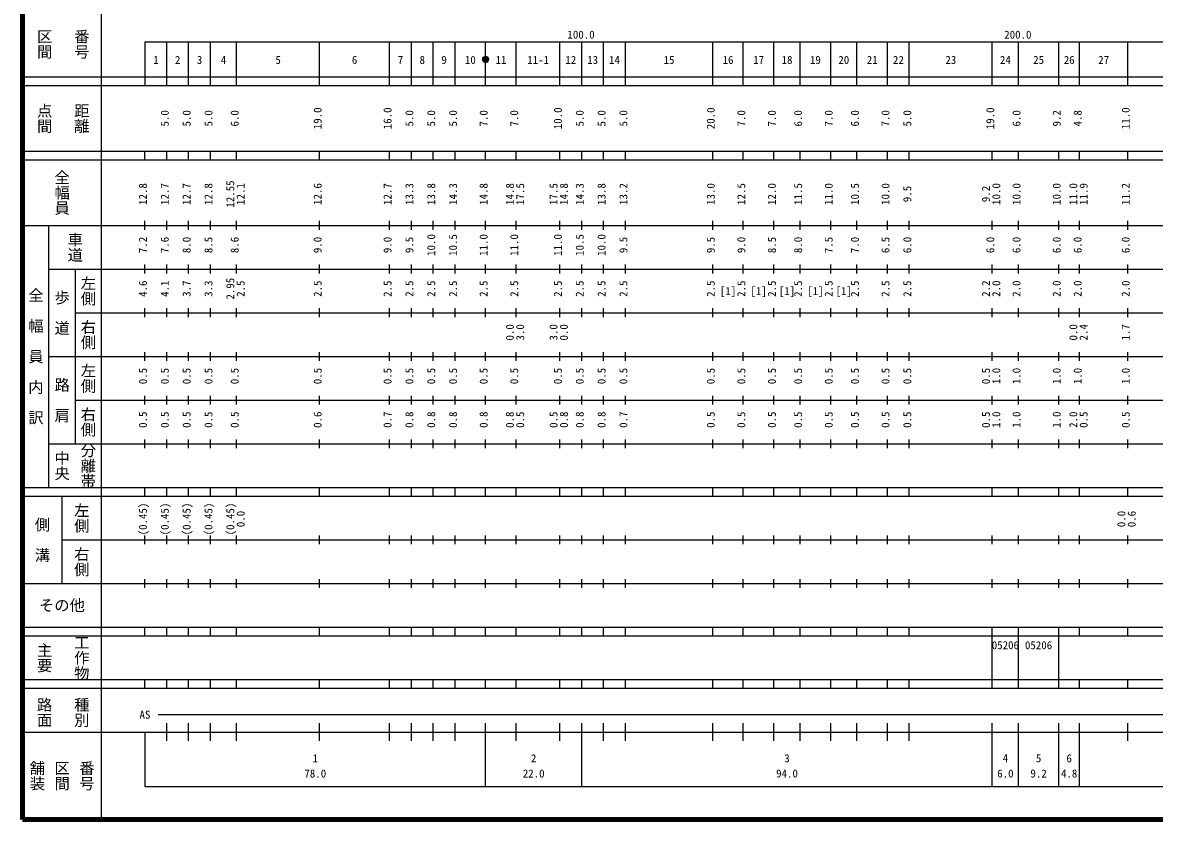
# Model space of a CAD drawing. Units: millimetres on the paper, enlarged 1000 times. Extents: x 40000 to 128307985, y 20000 to 171135904.
# Drawn here: x 40000 to 299104, y 20000 to 202409 of the extents above; entities that cross this region are included whole.
import ezdxf
from ezdxf.enums import TextEntityAlignment as Align

# ---------------------------------------------------------------- set-up
doc = ezdxf.new("R2010")
doc.units = ezdxf.units.MM
doc.header["$LTSCALE"] = 1000
for name, color, linetype, lineweight in [('M-STR-HTXT', 7, 'Continuous', 13), ('M-TTL', 2, 'Continuous', 140), ('M-TTL-BAND', 7, 'Continuous', 25)]:
    doc.layers.add(name, color=color, linetype=linetype, lineweight=lineweight)
doc.styles.add('@ＭＳ ゴシック', font='')
doc.styles.add('ＭＳ ゴシック', font='')
doc.styles.get('@ＭＳ ゴシック').set_extended_font_data('@MS Gothic')
doc.styles.get('ＭＳ ゴシック').set_extended_font_data('MS Gothic')

msp = doc.modelspace()

# ---------------------------------------------------------------- hatches: boundary and pattern name
at = {"layer": 'M-STR-HTXT'}
msp.add_hatch(color=256, dxfattribs=at).paths.add_polyline_path([(146750, 194000, 1), (145250, 194000, 1)])

# ---------------------------------------------------------------- linework, layer by layer
msp.add_lwpolyline([(146750, 194000, 1), (145250, 194000, 1)], format="xyb", close=True, dxfattribs=at)
at = {"layer": 'M-TTL'}
for p, q in [((40000, 380000), (40000, 20000)), ((40000, 20000), (680000, 20000))]:
    msp.add_line(p, q, dxfattribs=at)
at = {"layer": 'M-TTL-BAND'}
for p, q in [((58000, 370000), (58000, 20000)), ((68000, 198000), (579000, 198000)), ((68000, 198000), (68000, 188000)), ((73000, 188000), (73000, 198000)), ((78000, 188000), (78000, 198000)), ((83000, 188000), (83000, 198000)), ((89000, 188000), (89000, 198000)), ((108000, 188000), (108000, 198000)), ((124000, 188000), (124000, 198000)), ((129000, 188000), (129000, 198000)), ((134000, 188000), (134000, 198000)), ((139000, 188000), (139000, 198000)), ((146000, 188000), (146000, 198000)), ((153000, 188000), (153000, 198000)), ((163000, 188000), (163000, 198000)), ((168000, 188000), (168000, 198000)), ((173000, 188000), (173000, 198000)), ((178000, 188000), (178000, 198000)), ((198000, 188000), (198000, 198000)), ((205000, 188000), (205000, 198000)), ((212000, 188000), (212000, 198000)), ((218000, 188000), (218000, 198000)), ((225000, 188000), (225000, 198000)), ((231000, 188000), (231000, 198000)), ((238000, 188000), (238000, 198000)), ((243000, 188000), (243000, 198000)), ((262000, 188000), (262000, 198000)), ((268000, 188000), (268000, 198000)), ((277200, 188000), (277200, 198000)), ((282000, 188000), (282000, 198000)), ((293000, 188000), (293000, 198000)), ((40000, 190000), (579000, 190000)), ((40000, 188000), (579000, 188000)), ((40000, 173000), (579000, 173000)), ((68000, 171000), (68000, 173000)), ((73000, 171000), (73000, 173000)), ((78000, 171000), (78000, 173000)), ((83000, 171000), (83000, 173000)), ((89000, 171000), (89000, 173000)), ((108000, 171000), (108000, 173000)), ((124000, 171000), (124000, 173000)), ((129000, 171000), (129000, 173000)), ((134000, 171000), (134000, 173000)), ((139000, 171000), (139000, 173000)), ((146000, 171000), (146000, 173000)), ((153000, 171000), (153000, 173000)), ((163000, 171000), (163000, 173000)), ((168000, 171000), (168000, 173000)), ((173000, 171000), (173000, 173000)), ((178000, 171000), (178000, 173000)), ((198000, 171000), (198000, 173000)), ((205000, 171000), (205000, 173000)), ((212000, 171000), (212000, 173000)), ((218000, 171000), (218000, 173000)), ((225000, 171000), (225000, 173000)), ((231000, 171000), (231000, 173000)), ((238000, 171000), (238000, 173000)), ((243000, 171000), (243000, 173000)), ((262000, 171000), (262000, 173000)), ((268000, 171000), (268000, 173000)), ((277200, 171000), (277200, 173000)), ((282000, 171000), (282000, 173000)), ((293000, 171000), (293000, 173000)), ((40000, 171000), (579000, 171000)), ((40000, 156000), (579000, 156000)), ((46000, 96000), (46000, 156000)), ((68000, 155000), (68000, 157000)), ((73000, 155000), (73000, 157000)), ((78000, 155000), (78000, 157000)), ((83000, 155000), (83000, 157000)), ((89000, 155000), (89000, 157000)), ((108000, 155000), (108000, 157000)), ((124000, 155000), (124000, 157000)), ((129000, 155000), (129000, 157000)), ((134000, 155000), (134000, 157000)), ((139000, 155000), (139000, 157000)), ((146000, 155000), (146000, 157000)), ((153000, 155000), (153000, 157000)), ((163000, 155000), (163000, 157000)), ((168000, 155000), (168000, 157000)), ((173000, 155000), (173000, 157000)), ((178000, 155000), (178000, 157000)), ((198000, 155000), (198000, 157000)), ((205000, 155000), (205000, 157000)), ((212000, 155000), (212000, 157000)), ((218000, 155000), (218000, 157000)), ((225000, 155000), (225000, 157000)), ((231000, 155000), (231000, 157000)), ((238000, 155000), (238000, 157000)), ((243000, 155000), (243000, 157000)), ((262000, 155000), (262000, 157000)), ((268000, 155000), (268000, 157000)), ((277200, 155000), (277200, 157000)), ((282000, 155000), (282000, 157000)), ((293000, 155000), (293000, 157000)), ((46000, 146000), (579000, 146000)), ((52000, 146000), (52000, 106000)), ((68000, 145000), (68000, 147000)), ((73000, 145000), (73000, 147000)), ((78000, 145000), (78000, 147000)), ((83000, 145000), (83000, 147000)), ((89000, 145000), (89000, 147000)), ((108000, 145000), (108000, 147000)), ((124000, 145000), (124000, 147000)), ((129000, 145000), (129000, 147000)), ((134000, 145000), (134000, 147000)), ((139000, 145000), (139000, 147000)), ((146000, 145000), (146000, 147000)), ((153000, 145000), (153000, 147000)), ((163000, 145000), (163000, 147000)), ((168000, 145000), (168000, 147000)), ((173000, 145000), (173000, 147000)), ((178000, 145000), (178000, 147000)), ((198000, 145000), (198000, 147000)), ((205000, 145000), (205000, 147000)), ((212000, 145000), (212000, 147000)), ((218000, 145000), (218000, 147000)), ((225000, 145000), (225000, 147000)), ((231000, 145000), (231000, 147000)), ((238000, 145000), (238000, 147000)), ((243000, 145000), (243000, 147000)), ((262000, 145000), (262000, 147000)), ((268000, 145000), (268000, 147000)), ((277200, 145000), (277200, 147000)), ((282000, 145000), (282000, 147000)), ((293000, 145000), (293000, 147000)), ((52000, 136000), (579000, 136000)), ((68000, 135000), (68000, 137000)), ((73000, 135000), (73000, 137000)), ((78000, 135000), (78000, 137000)), ((83000, 135000), (83000, 137000)), ((89000, 135000), (89000, 137000)), ((108000, 135000), (108000, 137000)), ((124000, 135000), (124000, 137000)), ((129000, 135000), (129000, 137000)), ((134000, 135000), (134000, 137000)), ((139000, 135000), (139000, 137000)), ((146000, 135000), (146000, 137000)), ((153000, 135000), (153000, 137000)), ((163000, 135000), (163000, 137000)), ((168000, 135000), (168000, 137000)), ((173000, 135000), (173000, 137000)), ((178000, 135000), (178000, 137000)), ((198000, 135000), (198000, 137000)), ((205000, 135000), (205000, 137000)), ((212000, 135000), (212000, 137000)), ((218000, 135000), (218000, 137000)), ((225000, 135000), (225000, 137000)), ((231000, 135000), (231000, 137000)), ((238000, 135000), (238000, 137000)), ((243000, 135000), (243000, 137000)), ((262000, 135000), (262000, 137000)), ((268000, 135000), (268000, 137000)), ((277200, 135000), (277200, 137000)), ((282000, 135000), (282000, 137000)), ((293000, 135000), (293000, 137000)), ((68000, 125000), (68000, 127000)), ((73000, 125000), (73000, 127000)), ((78000, 125000), (78000, 127000)), ((83000, 125000), (83000, 127000)), ((89000, 125000), (89000, 127000)), ((108000, 125000), (108000, 127000)), ((124000, 125000), (124000, 127000)), ((129000, 125000), (129000, 127000)), ((134000, 125000), (134000, 127000)), ((139000, 125000), (139000, 127000)), ((146000, 125000), (146000, 127000)), ((153000, 125000), (153000, 127000)), ((163000, 125000), (163000, 127000)), ((168000, 125000), (168000, 127000)), ((173000, 125000), (173000, 127000)), ((178000, 125000), (178000, 127000)), ((198000, 125000), (198000, 127000)), ((205000, 125000), (205000, 127000)), ((212000, 125000), (212000, 127000)), ((218000, 125000), (218000, 127000)), ((225000, 125000), (225000, 127000)), ((231000, 125000), (231000, 127000)), ((238000, 125000), (238000, 127000)), ((243000, 125000), (243000, 127000)), ((262000, 125000), (262000, 127000)), ((268000, 125000), (268000, 127000)), ((277200, 125000), (277200, 127000)), ((282000, 125000), (282000, 127000)), ((293000, 125000), (293000, 127000)), ((46000, 126000), (579000, 126000)), ((68000, 115000), (68000, 117000)), ((73000, 115000), (73000, 117000)), ((78000, 115000), (78000, 117000)), ((83000, 115000), (83000, 117000)), ((89000, 115000), (89000, 117000)), ((108000, 115000), (108000, 117000)), ((124000, 115000), (124000, 117000)), ((129000, 115000), (129000, 117000)), ((134000, 115000), (134000, 117000)), ((139000, 115000), (139000, 117000)), ((146000, 115000), (146000, 117000)), ((153000, 115000), (153000, 117000)), ((163000, 115000), (163000, 117000)), ((168000, 115000), (168000, 117000)), ((173000, 115000), (173000, 117000)), ((178000, 115000), (178000, 117000)), ((198000, 115000), (198000, 117000)), ((205000, 115000), (205000, 117000)), ((212000, 115000), (212000, 117000)), ((218000, 115000), (218000, 117000)), ((225000, 115000), (225000, 117000)), ((231000, 115000), (231000, 117000)), ((238000, 115000), (238000, 117000)), ((243000, 115000), (243000, 117000)), ((262000, 115000), (262000, 117000)), ((268000, 115000), (268000, 117000)), ((277200, 115000), (277200, 117000)), ((282000, 115000), (282000, 117000)), ((293000, 115000), (293000, 117000)), ((52000, 116000), (579000, 116000)), ((68000, 105000), (68000, 107000)), ((73000, 105000), (73000, 107000)), ((78000, 105000), (78000, 107000)), ((83000, 105000), (83000, 107000)), ((89000, 105000), (89000, 107000)), ((108000, 105000), (108000, 107000)), ((124000, 105000), (124000, 107000)), ((129000, 105000), (129000, 107000)), ((134000, 105000), (134000, 107000)), ((139000, 105000), (139000, 107000)), ((146000, 105000), (146000, 107000)), ((153000, 105000), (153000, 107000)), ((163000, 105000), (163000, 107000)), ((168000, 105000), (168000, 107000)), ((173000, 105000), (173000, 107000)), ((178000, 105000), (178000, 107000)), ((198000, 105000), (198000, 107000)), ((205000, 105000), (205000, 107000)), ((212000, 105000), (212000, 107000)), ((218000, 105000), (218000, 107000)), ((225000, 105000), (225000, 107000)), ((231000, 105000), (231000, 107000)), ((238000, 105000), (238000, 107000)), ((243000, 105000), (243000, 107000)), ((262000, 105000), (262000, 107000)), ((268000, 105000), (268000, 107000)), ((277200, 105000), (277200, 107000)), ((282000, 105000), (282000, 107000)), ((293000, 105000), (293000, 107000)), ((46000, 106000), (579000, 106000)), ((40000, 96000), (579000, 96000)), ((68000, 94000), (68000, 96000)), ((73000, 94000), (73000, 96000)), ((78000, 94000), (78000, 96000)), ((83000, 94000), (83000, 96000)), ((89000, 94000), (89000, 96000)), ((108000, 94000), (108000, 96000)), ((124000, 94000), (124000, 96000)), ((129000, 94000), (129000, 96000)), ((134000, 94000), (134000, 96000)), ((139000, 94000), (139000, 96000)), ((146000, 94000), (146000, 96000)), ((153000, 94000), (153000, 96000)), ((163000, 94000), (163000, 96000)), ((168000, 94000), (168000, 96000)), ((173000, 94000), (173000, 96000)), ((178000, 94000), (178000, 96000)), ((198000, 94000), (198000, 96000)), ((205000, 94000), (205000, 96000)), ((212000, 94000), (212000, 96000)), ((218000, 94000), (218000, 96000)), ((225000, 94000), (225000, 96000)), ((231000, 94000), (231000, 96000)), ((238000, 94000), (238000, 96000)), ((243000, 94000), (243000, 96000)), ((262000, 94000), (262000, 96000)), ((268000, 94000), (268000, 96000)), ((277200, 94000), (277200, 96000)), ((282000, 94000), (282000, 96000)), ((293000, 94000), (293000, 96000)), ((40000, 94000), (579000, 94000)), ((49000, 94000), (49000, 74000)), ((49000, 84000), (579000, 84000)), ((68000, 83000), (68000, 85000)), ((73000, 83000), (73000, 85000)), ((78000, 83000), (78000, 85000)), ((83000, 83000), (83000, 85000)), ((89000, 83000), (89000, 85000)), ((108000, 83000), (108000, 85000)), ((124000, 83000), (124000, 85000)), ((129000, 83000), (129000, 85000)), ((134000, 83000), (134000, 85000)), ((139000, 83000), (139000, 85000)), ((146000, 83000), (146000, 85000)), ((153000, 83000), (153000, 85000)), ((163000, 83000), (163000, 85000)), ((168000, 83000), (168000, 85000)), ((173000, 83000), (173000, 85000)), ((178000, 83000), (178000, 85000)), ((198000, 83000), (198000, 85000)), ((205000, 83000), (205000, 85000)), ((212000, 83000), (212000, 85000)), ((218000, 83000), (218000, 85000)), ((225000, 83000), (225000, 85000)), ((231000, 83000), (231000, 85000)), ((238000, 83000), (238000, 85000)), ((243000, 83000), (243000, 85000)), ((262000, 83000), (262000, 85000)), ((268000, 83000), (268000, 85000)), ((277200, 83000), (277200, 85000)), ((282000, 83000), (282000, 85000)), ((293000, 83000), (293000, 85000)), ((40000, 74000), (579000, 74000)), ((68000, 73000), (68000, 75000)), ((73000, 73000), (73000, 75000)), ((78000, 73000), (78000, 75000)), ((83000, 73000), (83000, 75000)), ((89000, 73000), (89000, 75000)), ((108000, 73000), (108000, 75000)), ((124000, 73000), (124000, 75000)), ((129000, 73000), (129000, 75000)), ((134000, 73000), (134000, 75000)), ((139000, 73000), (139000, 75000)), ((146000, 73000), (146000, 75000)), ((153000, 73000), (153000, 75000)), ((163000, 73000), (163000, 75000)), ((168000, 73000), (168000, 75000)), ((173000, 73000), (173000, 75000)), ((178000, 73000), (178000, 75000)), ((198000, 73000), (198000, 75000)), ((205000, 73000), (205000, 75000)), ((212000, 73000), (212000, 75000)), ((218000, 73000), (218000, 75000)), ((225000, 73000), (225000, 75000)), ((231000, 73000), (231000, 75000)), ((238000, 73000), (238000, 75000)), ((243000, 73000), (243000, 75000)), ((262000, 73000), (262000, 75000)), ((268000, 73000), (268000, 75000)), ((277200, 73000), (277200, 75000)), ((282000, 73000), (282000, 75000)), ((293000, 73000), (293000, 75000)), ((40000, 64000), (579000, 64000)), ((68000, 62000), (68000, 64000)), ((73000, 62000), (73000, 64000)), ((78000, 62000), (78000, 64000)), ((83000, 62000), (83000, 64000)), ((89000, 62000), (89000, 64000)), ((108000, 62000), (108000, 64000)), ((124000, 62000), (124000, 64000)), ((129000, 62000), (129000, 64000)), ((134000, 62000), (134000, 64000)), ((139000, 62000), (139000, 64000)), ((146000, 62000), (146000, 64000)), ((153000, 62000), (153000, 64000)), ((163000, 62000), (163000, 64000)), ((168000, 62000), (168000, 64000)), ((173000, 62000), (173000, 64000)), ((178000, 62000), (178000, 64000)), ((198000, 62000), (198000, 64000)), ((205000, 62000), (205000, 64000)), ((212000, 62000), (212000, 64000)), ((218000, 62000), (218000, 64000)), ((225000, 62000), (225000, 64000)), ((231000, 62000), (231000, 64000)), ((238000, 62000), (238000, 64000)), ((243000, 62000), (243000, 64000)), ((262000, 62000), (262000, 64000)), ((268000, 62000), (268000, 64000)), ((277200, 62000), (277200, 64000)), ((282000, 62000), (282000, 64000)), ((293000, 62000), (293000, 64000)), ((40000, 62000), (579000, 62000)), ((262000, 52000), (262000, 62000)), ((268000, 52000), (268000, 62000)), ((268000, 52000), (268000, 62000)), ((277200, 52000), (277200, 62000)), ((40000, 52000), (579000, 52000)), ((68000, 50000), (68000, 52000)), ((73000, 50000), (73000, 52000)), ((78000, 50000), (78000, 52000)), ((83000, 50000), (83000, 52000)), ((89000, 50000), (89000, 52000)), ((108000, 50000), (108000, 52000)), ((124000, 50000), (124000, 52000)), ((129000, 50000), (129000, 52000)), ((134000, 50000), (134000, 52000)), ((139000, 50000), (139000, 52000)), ((146000, 50000), (146000, 52000)), ((153000, 50000), (153000, 52000)), ((163000, 50000), (163000, 52000)), ((168000, 50000), (168000, 52000)), ((173000, 50000), (173000, 52000)), ((178000, 50000), (178000, 52000)), ((198000, 50000), (198000, 52000)), ((205000, 50000), (205000, 52000)), ((212000, 50000), (212000, 52000)), ((218000, 50000), (218000, 52000)), ((225000, 50000), (225000, 52000)), ((231000, 50000), (231000, 52000)), ((238000, 50000), (238000, 52000)), ((243000, 50000), (243000, 52000)), ((262000, 50000), (262000, 52000)), ((268000, 50000), (268000, 52000)), ((277200, 50000), (277200, 52000)), ((282000, 50000), (282000, 52000)), ((293000, 50000), (293000, 52000)), ((40000, 50000), (579000, 50000)), ((71000, 44000), (565000, 44000)), ((73000, 38000), (73000, 42000)), ((78000, 38000), (78000, 42000)), ((83000, 38000), (83000, 42000)), ((89000, 38000), (89000, 42000)), ((108000, 38000), (108000, 42000)), ((124000, 38000), (124000, 42000)), ((129000, 38000), (129000, 42000)), ((134000, 38000), (134000, 42000)), ((139000, 38000), (139000, 42000)), ((146000, 27500), (146000, 42000)), ((153000, 38000), (153000, 42000)), ((163000, 38000), (163000, 42000)), ((168000, 27500), (168000, 42000)), ((173000, 38000), (173000, 42000)), ((178000, 38000), (178000, 42000)), ((198000, 38000), (198000, 42000)), ((205000, 38000), (205000, 42000)), ((212000, 38000), (212000, 42000)), ((218000, 38000), (218000, 42000)), ((225000, 38000), (225000, 42000)), ((231000, 38000), (231000, 42000)), ((238000, 38000), (238000, 42000)), ((243000, 38000), (243000, 42000)), ((262000, 27500), (262000, 42000)), ((268000, 27500), (268000, 42000)), ((277200, 27500), (277200, 42000)), ((282000, 27500), (282000, 42000)), ((293000, 38000), (293000, 42000)), ((40000, 40000), (579000, 40000)), ((68000, 40000), (68000, 27500)), ((68000, 27500), (579000, 27500))]:
    msp.add_line(p, q, dxfattribs=at)

# ---------------------------------------------------------------- texts
at = {"layer": 'M-TTL-BAND', "style": '@ＭＳ ゴシック'}
for s, p in [('区間', (45000, 197500)), ('番号', (53500, 197500)), ('点間', (45000, 180500)), ('距離', (53500, 180500)), ('全幅員', (49000, 163500)), ('車道', (52000, 151000)), ('左側', (55000, 141000)), ('全\u3000幅\u3000員\u3000内\u3000訳', (43000, 126000)), ('歩\u3000道', (49000, 136000)), ('右側', (55000, 131000)), ('左側', (55000, 121000)), ('路\u3000肩', (49000, 116000)), ('右側', (55000, 111000)), ('中央', (49000, 101000)), ('分離帯', (55000, 101000)), ('左側', (53500, 89000)), ('側\u3000溝', (44500, 84000)), ('右側', (53500, 79000)), ('主要', (45000, 57000)), ('工作物', (53500, 57000)), ('路面', (45000, 44500)), ('種別', (53500, 44500)), ('舗装', (43333, 30000)), ('区間', (49000, 30000)), ('番号', (54667, 30000))]:
    msp.add_text(s, height=2566, rotation=270, dxfattribs=at).set_placement(p, align=Align.MIDDLE_CENTER)
at = {"layer": 'M-TTL-BAND', "style": 'ＭＳ ゴシック'}
for s, p in [('100.0', (167844, 198195)), ('200.0', (267844, 198195)), ('1', (70500, 192405)), ('2', (75500, 192405)), ('3', (80500, 192405)), ('4', (86000, 192405)), ('5', (98500, 192405)), ('6', (116000, 192405)), ('7', (126500, 192405)), ('8', (131500, 192405)), ('9', (136500, 192405)), ('10', (142500, 192405)), ('11', (149500, 192405)), ('11-1', (158000, 192405)), ('12', (165500, 192405)), ('13', (170500, 192405)), ('14', (175500, 192405)), ('15', (188000, 192405)), ('16', (201500, 192405)), ('17', (208500, 192405)), ('18', (215000, 192405)), ('19', (221500, 192405)), ('20', (228000, 192405)), ('21', (234500, 192405)), ('22', (240500, 192405)), ('23', (252500, 192405)), ('24', (265000, 192405)), ('25', (272600, 192405)), ('26', (279600, 192405)), ('27', (287500, 192405)), ('[1]', (201500, 139500)), ('[1]', (208500, 139500)), ('[1]', (215000, 139500)), ('[1]', (221500, 139500)), ('[1]', (228000, 139500)), ('AS', (68000, 42500)), ('1', (107000, 32523)), ('2', (157000, 32523)), ('3', (215000, 32523)), ('4', (265000, 32523)), ('5', (272600, 32523)), ('6', (279600, 32523)), ('78.0', (107000, 29033)), ('22.0', (157000, 29033)), ('94.0', (215000, 29033)), ('6.0', (265000, 29033)), ('9.2', (272600, 29033)), ('4.8', (279600, 29033))]:
    msp.add_text(s, height=1833, dxfattribs=at).set_placement(p, align=Align.BOTTOM_CENTER)
for s, p in [('5.0', (74000, 180500)), ('5.0', (79000, 180500)), ('5.0', (84000, 180500)), ('6.0', (90000, 180500)), ('19.0', (109000, 180500)), ('16.0', (125000, 180500)), ('5.0', (130000, 180500)), ('5.0', (135000, 180500)), ('5.0', (140000, 180500)), ('7.0', (147000, 180500)), ('7.0', (154000, 180500)), ('10.0', (164000, 180500)), ('5.0', (169000, 180500)), ('5.0', (174000, 180500)), ('5.0', (179000, 180500)), ('20.0', (199000, 180500)), ('7.0', (206000, 180500)), ('7.0', (213000, 180500)), ('6.0', (219000, 180500)), ('7.0', (226000, 180500)), ('6.0', (232000, 180500)), ('7.0', (239000, 180500)), ('5.0', (244000, 180500)), ('19.0', (263000, 180500)), ('6.0', (269000, 180500)), ('9.2', (278200, 180500)), ('4.8', (283000, 180500)), ('11.0', (294000, 180500)), ('12.55', (89000, 163174)), ('12.8', (69000, 163174)), ('12.7', (74000, 163174)), ('12.7', (79000, 163174)), ('12.8', (84000, 163174)), ('12.1', (91370, 163174)), ('12.6', (109000, 163174)), ('12.7', (125000, 163174)), ('13.3', (130000, 163174)), ('13.8', (135000, 163174)), ('14.3', (140000, 163174)), ('14.8', (147000, 163174)), ('14.8', (153000, 163174)), ('17.5', (155370, 163174)), ('17.5', (163000, 163174)), ('14.8', (165370, 163174)), ('14.3', (169000, 163174)), ('13.8', (174000, 163174)), ('13.2', (179000, 163174)), ('13.0', (199000, 163174)), ('12.5', (206000, 163174)), ('12.0', (213000, 163174)), ('11.5', (219000, 163174)), ('11.0', (226000, 163174)), ('10.5', (232000, 163174)), ('10.0', (239000, 163174)), ('9.5', (244000, 163174)), ('9.2', (262000, 163174)), ('10.0', (264370, 163174)), ('10.0', (269000, 163174)), ('10.0', (278200, 163174)), ('11.0', (282000, 163174)), ('11.9', (284370, 163174)), ('11.2', (294000, 163174)), ('7.2', (69000, 151500)), ('7.6', (74000, 151500)), ('8.0', (79000, 151500)), ('8.5', (84000, 151500)), ('8.6', (90000, 151500)), ('9.0', (109000, 151500)), ('9.0', (125000, 151500)), ('9.5', (130000, 151500)), ('10.0', (135000, 151500)), ('10.5', (140000, 151500)), ('11.0', (147000, 151500)), ('11.0', (154000, 151500)), ('11.0', (164000, 151500)), ('10.5', (169000, 151500)), ('10.0', (174000, 151500)), ('9.5', (179000, 151500)), ('9.5', (199000, 151500)), ('9.0', (206000, 151500)), ('8.5', (213000, 151500)), ('8.0', (219000, 151500)), ('7.5', (226000, 151500)), ('7.0', (232000, 151500)), ('6.5', (239000, 151500)), ('6.0', (244000, 151500)), ('6.0', (263000, 151500)), ('6.0', (269000, 151500)), ('6.0', (278200, 151500)), ('6.0', (283000, 151500)), ('6.0', (294000, 151500)), ('4.6', (69000, 141500)), ('4.1', (74000, 141500)), ('3.7', (79000, 141500)), ('3.3', (84000, 141500)), ('2.95', (89000, 141500)), ('2.5', (91370, 141500)), ('2.5', (109000, 141500)), ('2.5', (125000, 141500)), ('2.5', (130000, 141500)), ('2.5', (135000, 141500)), ('2.5', (140000, 141500)), ('2.5', (147000, 141500)), ('2.5', (154000, 141500)), ('2.5', (164000, 141500)), ('2.5', (169000, 141500)), ('2.5', (174000, 141500)), ('2.5', (179000, 141500)), ('2.5', (199000, 141500)), ('2.5', (206000, 141500)), ('2.5', (213000, 141500)), ('2.5', (219000, 141500)), ('2.5', (226000, 141500)), ('2.5', (232000, 141500)), ('2.5', (239000, 141500)), ('2.5', (244000, 141500)), ('2.2', (262000, 141500)), ('2.0', (264370, 141500)), ('2.0', (269000, 141500)), ('2.0', (278200, 141500)), ('2.0', (283000, 141500)), ('2.0', (294000, 141500)), ('0.0', (153000, 131500)), ('3.0', (155370, 131500)), ('3.0', (163000, 131500)), ('0.0', (165370, 131500)), ('0.0', (282000, 131500)), ('2.4', (284370, 131500)), ('1.7', (294000, 131500)), ('0.5', (69000, 121500)), ('0.5', (74000, 121500)), ('0.5', (79000, 121500)), ('0.5', (84000, 121500)), ('0.5', (90000, 121500)), ('0.5', (109000, 121500)), ('0.5', (125000, 121500)), ('0.5', (130000, 121500)), ('0.5', (135000, 121500)), ('0.5', (140000, 121500)), ('0.5', (147000, 121500)), ('0.5', (154000, 121500)), ('0.5', (164000, 121500)), ('0.5', (169000, 121500)), ('0.5', (174000, 121500)), ('0.5', (179000, 121500)), ('0.5', (199000, 121500)), ('0.5', (206000, 121500)), ('0.5', (213000, 121500)), ('0.5', (219000, 121500)), ('0.5', (226000, 121500)), ('0.5', (232000, 121500)), ('0.5', (239000, 121500)), ('0.5', (244000, 121500)), ('0.5', (262000, 121500)), ('1.0', (264370, 121500)), ('1.0', (269000, 121500)), ('1.0', (278200, 121500)), ('1.0', (283000, 121500)), ('1.0', (294000, 121500)), ('0.5', (69000, 111500)), ('0.5', (74000, 111500)), ('0.5', (79000, 111500)), ('0.5', (84000, 111500)), ('0.5', (90000, 111500)), ('0.6', (109000, 111500)), ('0.7', (125000, 111500)), ('0.8', (130000, 111500)), ('0.8', (135000, 111500)), ('0.8', (140000, 111500)), ('0.8', (147000, 111500)), ('0.8', (153000, 111500)), ('0.5', (155370, 111500)), ('0.5', (163000, 111500)), ('0.8', (165370, 111500)), ('0.8', (169000, 111500)), ('0.8', (174000, 111500)), ('0.7', (179000, 111500)), ('0.5', (199000, 111500)), ('0.5', (206000, 111500)), ('0.5', (213000, 111500)), ('0.5', (219000, 111500)), ('0.5', (226000, 111500)), ('0.5', (232000, 111500)), ('0.5', (239000, 111500)), ('0.5', (244000, 111500)), ('0.5', (262000, 111500)), ('1.0', (264370, 111500)), ('1.0', (269000, 111500)), ('1.0', (278200, 111500)), ('2.0', (282000, 111500)), ('0.5', (284370, 111500)), ('0.5', (294000, 111500)), ('(0.45)', (69000, 88764)), ('(0.45)', (74000, 88764)), ('(0.45)', (79000, 88764)), ('(0.45)', (84000, 88764)), ('(0.45)', (89000, 88764)), ('0.0', (91370, 88764)), ('0.0', (293000, 88764)), ('0.6', (295370, 88764))]:
    msp.add_text(s, height=1833, rotation=90, dxfattribs=at).set_placement(p, align=Align.BOTTOM_CENTER)
msp.add_text('その他', height=2566, dxfattribs=at).set_placement((49000, 69000), align=Align.MIDDLE_CENTER)
for p in [(261875, 58405), (269475, 58405)]:
    msp.add_text('05206', height=1833, dxfattribs=at).set_placement(p, align=Align.BOTTOM_LEFT)

doc.saveas('drawing.dxf')
